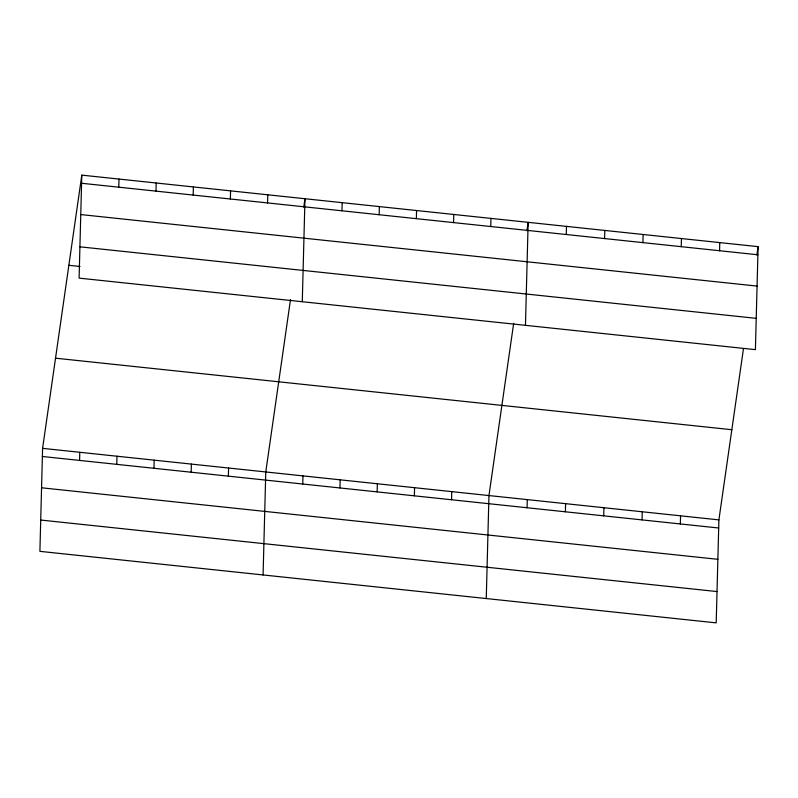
<?xml version="1.0" encoding="UTF-8"?>
<svg xmlns="http://www.w3.org/2000/svg" width="798" height="798" viewBox="0 0 798 798"><rect width="100%" height="100%" fill="white"/><g stroke="black" fill="none" stroke-linecap="round" stroke-linejoin="round"><path stroke-width="1.2" d="M81.795 175.131L79.102 278.123L755.407 349.644L758.1 246.652L81.795 175.131L42.593 448.356L39.9 551.348L716.205 622.869L718.898 519.877L743.457 348.726M79.581 460.416L79.79 452.286M118.782 187.191L118.992 179.061M116.777 464.356L116.987 456.217M155.979 191.121L156.189 182.991M153.974 468.286L154.184 460.157M193.176 195.061L193.385 186.932M191.171 472.216L191.38 464.087M230.373 198.991L230.582 190.862M228.368 476.157L228.577 468.027M267.569 202.931L267.779 194.792M263.081 574.949L265.774 471.957L290.502 299.609M302.282 301.724L304.976 198.732L303.769 207.141M302.761 484.027L302.971 475.887M341.963 210.792L342.172 202.662M339.958 487.957L340.167 479.827M379.16 214.732L379.369 206.602M377.155 491.887L377.364 483.758M416.356 218.662L416.566 210.532M414.352 495.827L414.561 487.688M453.553 222.602L453.763 214.463M451.548 499.757L451.758 491.628M490.75 226.532L490.96 218.403M486.261 598.56L488.955 495.558L513.683 323.22M525.463 325.325L528.156 222.333L526.949 230.752M527.069 507.747L527.279 499.618M566.271 234.522L566.48 226.383M565.393 511.797L565.602 503.668M604.595 238.572L604.804 230.442M603.717 515.847L603.926 507.718M642.919 242.622L643.128 234.492M642.041 519.907L642.25 511.777M681.243 246.682L681.452 238.542M680.365 523.957L680.574 515.827M719.567 250.732L719.776 242.602M756.893 255.071L758.1 246.652M81.586 183.261L757.891 254.781M80.758 214.562L757.063 286.093M79.92 246.821L756.225 318.342M68.857 265.295L80.019 266.472M55.531 358.192L731.836 429.713M42.593 448.356L718.898 519.877M42.384 456.486L718.689 528.007M41.566 487.787L717.871 559.318M40.718 520.047L717.023 591.567"/></g></svg>
